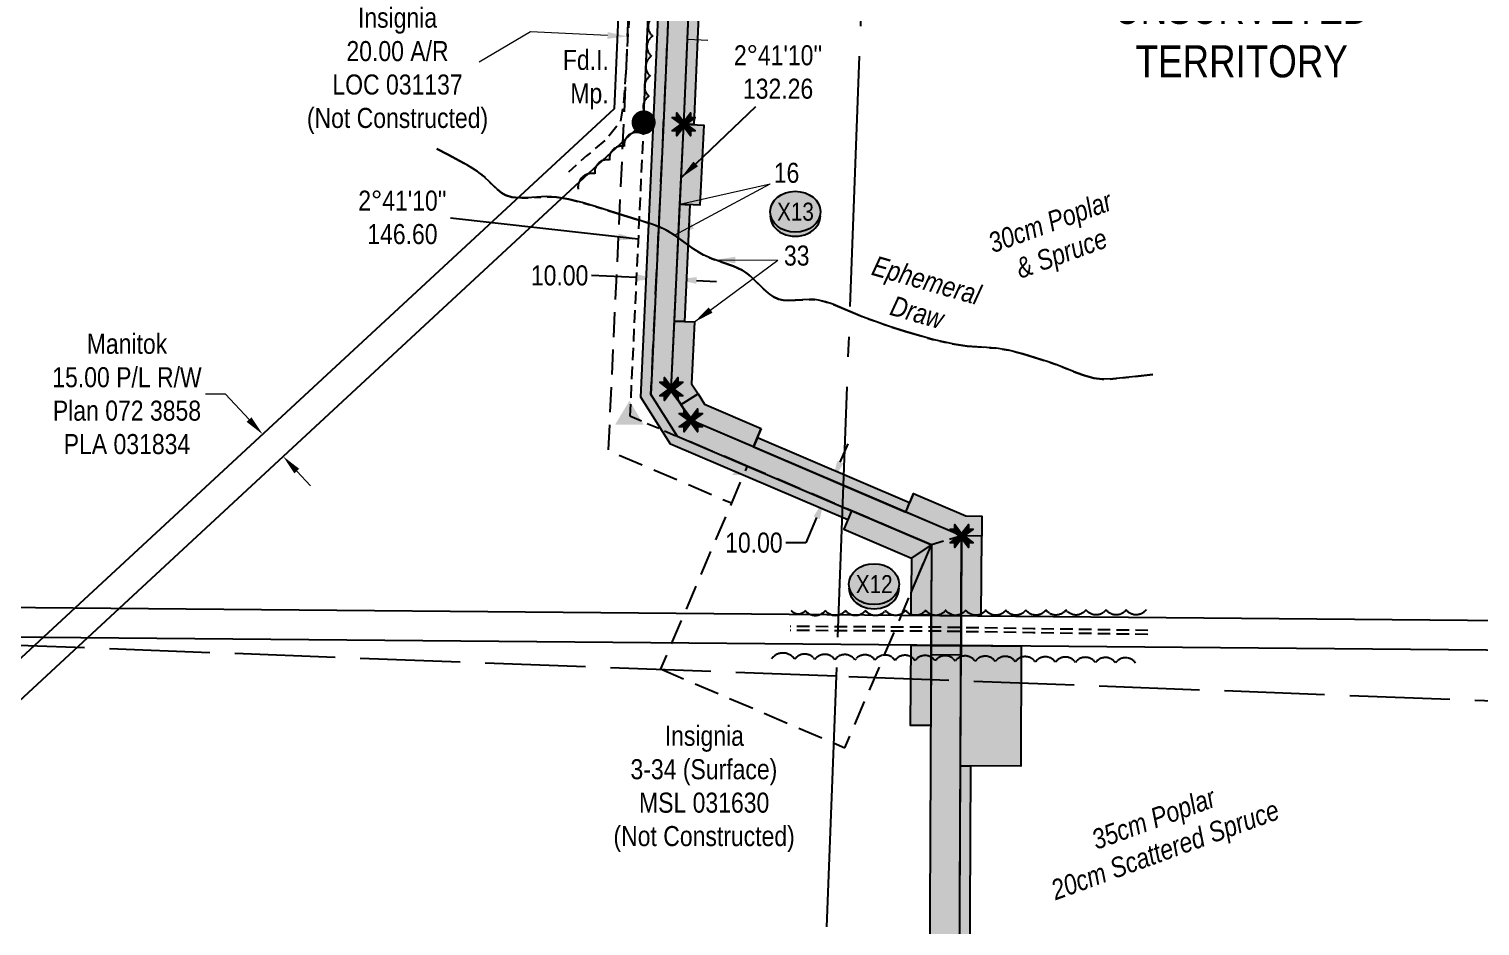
# Model space of a CAD drawing. Extents: x 333963 to 343562, y 6155611 to 6162191.
# Drawn here: x 334486 to 335210, y 6157217 to 6157664 of the extents above; entities that cross this region are included whole.
import ezdxf
from ezdxf.enums import TextEntityAlignment as Align

# ---------------------------------------------------------------- set-up
doc = ezdxf.new("R2010")
doc.units = 0
doc.header["$LTSCALE"] = 5
doc.header["$PDSIZE"] = 0.5
for name, pattern in [('0', [1, 1, 0]), ('foc-ACCESSROAD', [3.75, 2.5, -1.25]), ('foc-QUARTERLINE', [33, 25, -3, 2, -3]), ('foc-TIELINE', [1.875, 1.25, -0.625]), ('foc-TOPO-ephemeral', [6.25, 3.125, -0.625, 0.625, -0.625, 0.625, -0.625]), ('foc-TRAV', [1.875, 1.25, -0.625]), ('foc-UNSURVEYED', [12.5, 10, -2.5]), ('UG_PIPE', [1.875, 1.25, -0.625])]:
    doc.linetypes.add(name, pattern=pattern)
doc.layers.get('Defpoints').update_dxf_attribs({"color": 9})
for name, color, linetype in [('AS-PIPE-UG', 44, 'UG_PIPE'), ('F-AR', 190, 'foc-ACCESSROAD'), ('F-RW', 190, 'Continuous'), ('F-WS', 190, 'foc-ACCESSROAD'), ('L-BD', 7, 'Continuous'), ('L-BD1', 253, 'Continuous'), ('L-MON', 1, 'Continuous'), ('L-MON-T', 1, 'Continuous'), ('L-QSEC', 8, 'foc-QUARTERLINE'), ('L-TIE', 7, 'foc-TIELINE'), ('L-TRAV', 7, 'foc-TRAV'), ('L-UNS-T', 3, 'Continuous'), ('L-USEC', 7, 'foc-UNSURVEYED'), ('P-CROSSINGS', 250, 'Continuous'), ('P-PROPOSED', 10, 'Continuous'), ('P-PROPOSED-H', 21, 'Continuous'), ('P-TEMP-BLUE', 146, 'Continuous'), ('P-TXT', 4, 'Continuous'), ('P-WORKAREA', 113, 'Continuous'), ('P-WORKAREA-H', 111, 'Continuous'), ('T-BUSH', 110, '0'), ('T-BUSH-T', 110, 'Continuous'), ('T-DRAW', 143, 'foc-TOPO-ephemeral'), ('T-WATER-T', 170, 'Continuous')]:
    doc.layers.add(name, color=color, linetype=linetype)
for name, color, linetype, lineweight in [('F-AR-T', 190, 'Continuous', 9), ('F-RW-T', 190, 'Continuous', 9), ('T-TIE-T', 201, 'Continuous', 18)]:
    doc.layers.add(name, color=color, linetype=linetype, lineweight=lineweight)
doc.layers.add('P-EXISTINGCUT', color=125, linetype='Continuous', plot=False)
doc.layers.add('P-EXISTINGDISPO', color=175, linetype='Continuous', plot=False)
doc.layers.add('P-TEMP-BLUE-H', color=7, linetype='Continuous', true_color=0x99e6ff)
doc.styles.add('80CG', font='ARIALN.TTF', dxfattribs={"height": 10})
doc.styles.add('80L', font='ARIALN.TTF', dxfattribs={"height": 10})
doc.styles.add('80LS', font='ARIALNI.TTF', dxfattribs={"height": 10})
doc.styles.add('Crossing', font='ARIALN.TTF', dxfattribs={"height": 10})
doc.styles.add('foc-LtypeFont', font='ARIALN.TTF', dxfattribs={"height": 7.35})
doc.linetypes.add('foc-TOPO-flowdirection-NOLINE', pattern='A,0,[">",foc-LtypeFont,S=0.3,R=0,X=0,Y=-0.945],-20,[">",foc-LtypeFont,S=0.3,R=0,X=0,Y=-0.945],0', length=20)
doc.dimstyles.new('Compass 5 000', dxfattribs={"dimscale": 5, "dimtxt": 9, "dimasz": 2, "dimexe": 0.2, "dimexo": 0.0625, "dimgap": 0.5, "dimtad": 0, "dimtih": 1, "dimtoh": 1, "dimzin": 0, "dimdsep": 46, "dimtxsty": '80CG', "dimcen": 0.1, "dimse1": 1, "dimse2": 1, "dimclrd": 256, "dimclrt": 256, "dimaunit": 1, "dimadec": 4, "dimazin": 0, "dimtfac": 0.06, "dimtofl": 0, "dimtmove": 0, "dimatfit": 1, "dimfxl": 0.2, "dimtolj": 1, "dimtzin": 0, "dimlwd": -1, "dimarcsym": 0})

# ---------------------------------------------------------------- blocks, each defined once
blk = doc.blocks.new('STRIA')
blk.add_hatch(color=255).paths.add_polyline_path([(-0.04, 1.52), (-1.47, -0.87), (1.39, -0.87)])
blk = doc.blocks.new('STRIAA')
blk.add_blockref('STRIA', (0, 0))
blk = doc.blocks.new('STRIB')
at = {"color": 1}
blk.add_solid([(-1.12, -0.67), (-0.04, 1.13), (1.04, -0.67)], dxfattribs=at)
blk = doc.blocks.new('STRIBB')
blk.add_blockref('STRIB', (0, 0))
blk = doc.blocks.new('STRICC')
for name in ['STRIAA', 'STRIBB']:
    blk.add_blockref(name, (0, 0))
blk = doc.blocks.new('fdspike')
blk.add_blockref('STRICC', (0, 0))
blk = doc.blocks.new('fdia')
at = {"color": 255, "const_width": 1}
blk.add_lwpolyline([(-0.5, 0, 1), (0.5, 0, 1)], format="xyb", close=True, dxfattribs=at)
blk = doc.blocks.new('Fdiaa')
blk.add_blockref('fdia', (0, 0))
blk = doc.blocks.new('fdib')
at = {"color": 1, "const_width": 1.6}
blk.add_lwpolyline([(-0.4, 0, 1), (0.4, 0, 1)], format="xyb", close=True, dxfattribs=at)
at = {"color": 1}
blk.add_circle((0, 0), 0.8, dxfattribs=at)
blk = doc.blocks.new('Fdibb')
blk.add_blockref('fdib', (0, 0))
blk = doc.blocks.new('fdicc')
for name in ['Fdibb', 'Fdiaa']:
    blk.add_blockref(name, (0, 0))
blk = doc.blocks.new('FDI')
blk.add_blockref('fdicc', (0, 0))
blk = doc.blocks.new('*D69')
at = {"layer": 'Defpoints', "color": 0, "transparency": 16777216}
for p in [(334637.36, 6157493.86), (334647.56, 6157482.86), (334613.06, 6157450.89)]:
    blk.add_point(p, dxfattribs=at)
at = {"layer": 'F-RW-T', "transparency": 16777216}
for p, q in [((334584.27, 6157481.97), (334574.27, 6157481.97)), ((334596.07, 6157469.23), (334584.27, 6157481.97)), ((334619.85, 6157443.56), (334626.65, 6157436.22))]:
    blk.add_line(p, q, dxfattribs=at)
for points in [[(334597.29, 6157470.36), (334594.85, 6157468.1), (334602.87, 6157461.89)], [(334621.08, 6157444.69), (334618.63, 6157442.42), (334613.06, 6157450.89)]]:
    blk.add_solid(points, dxfattribs=at)
at = {"layer": 'F-RW-T', "transparency": 16777216, "insert": (334535.18, 6157481.97), "char_height": 10, "attachment_point": 5, "style": '80CG'}
blk.add_mtext('\\A1;Manitok\\P15.00 P/L R/W\\PPlan 072 3858\\PPLA 031834', dxfattribs=at)
blk = doc.blocks.new('TEMP')
h = blk.add_hatch(color=255)
h.dxf.hatch_style = 1
h.paths.add_polyline_path([(0, 0.25), (-0.67, 1.15), (-0.67, 0.67), (-1.15, 0.67), (-0.25, 0), (-1.15, -0.67), (-0.67, -0.67), (-0.67, -1.15), (0, -0.25), (0.67, -1.15), (0.67, -0.67), (1.15, -0.67), (0.25, 0), (1.15, 0.67), (0.67, 0.67), (0.67, 1.15)])
h.paths.add_polyline_path([(0.57, 0.85), (0.57, 0.57), (0.85, 0.57), (0.08, 0), (0.85, -0.57), (0.57, -0.57), (0.57, -0.85), (0, -0.08), (-0.57, -0.85), (-0.57, -0.57), (-0.85, -0.57), (-0.08, 0), (-0.85, 0.57), (-0.57, 0.57), (-0.57, 0.85), (0, 0.08)], flags=16)
h = blk.add_hatch(color=1)
h.dxf.hatch_style = 1
h.paths.add_polyline_path([(0, 0.08), (-0.57, 0.85), (-0.57, 0.57), (-0.85, 0.57), (-0.08, 0), (-0.85, -0.57), (-0.57, -0.57), (-0.57, -0.85), (0, -0.08), (0.57, -0.85), (0.57, -0.57), (0.85, -0.57), (0.08, 0), (0.85, 0.57), (0.57, 0.57), (0.57, 0.85)])
at = {"color": 1}
for p, q in [((-0.08, 0), (0.08, 0)), ((0, 0.08), (0, -0.08))]:
    blk.add_line(p, q, dxfattribs=at)
at = {"color": 255, "flags": 128}
blk.add_lwpolyline([(-0.25, 0), (-1.15, 0.67), (-0.67, 0.67), (-0.67, 1.15), (0, 0.25), (0.67, 1.15), (0.67, 0.67), (1.15, 0.67), (0.25, 0), (1.15, -0.67), (0.67, -0.67), (0.67, -1.15), (0, -0.25), (-0.67, -1.15), (-0.67, -0.67), (-1.15, -0.67)], close=True, dxfattribs=at)
at = {"color": 1, "flags": 128}
blk.add_lwpolyline([(-0.08, 0), (-0.85, 0.57), (-0.57, 0.57), (-0.57, 0.85), (0, 0.08), (0.57, 0.85), (0.57, 0.57), (0.85, 0.57), (0.08, 0), (0.85, -0.57), (0.57, -0.57), (0.57, -0.85), (0, -0.08), (-0.57, -0.85), (-0.57, -0.57), (-0.85, -0.57)], close=True, dxfattribs=at)
blk = doc.blocks.new('xing2')
h = blk.add_hatch(color=50)
h.dxf.hatch_style = 1
edge = h.paths.add_edge_path()
edge.add_ellipse((0, 0), major_axis=(-12.5, 0), ratio=0.816297, start_angle=0, end_angle=360)
h = blk.add_hatch(color=250)
h.dxf.hatch_style = 1
edge = h.paths.add_edge_path()
edge.add_ellipse((0, -2.05), major_axis=(-12.5, 0), ratio=0.816297, start_angle=0, end_angle=180)
edge.add_line((12.5, -2.05), (12.5, 0))
edge.add_ellipse((0, 0), major_axis=(-12.5, 0), ratio=0.816297, start_angle=0, end_angle=180, ccw=False)
edge.add_line((-12.5, 0), (-12.5, -2.05))
at = {"color": 250}
blk.add_ellipse((0, 0), major_axis=(-12.5, 0), ratio=0.816297, dxfattribs=at)
blk.add_ellipse((0, -2.05), major_axis=(-12.5, 0), ratio=0.816297, start_param=0, end_param=3.141593, dxfattribs=at)
at = {"color": 250, "style": 'Crossing'}
blk.add_attdef('CROSSING', text='', height=9, dxfattribs=at).set_placement((0.09, 0.02), align=Align.MIDDLE_CENTER)
at = {"color": 250, "style": 'Crossing', "flags": 1}
for tag, p in [('OWNER', (0.09, -12.49)), ('DESCRIPTION', (0.09, -25.77)), ('LOCATION', (0.09, -39.3)), ('DWG_REF', (0.09, -52.84))]:
    blk.add_attdef(tag, text='', height=9, dxfattribs=at).set_placement(p, align=Align.MIDDLE_CENTER)
blk = doc.blocks.new('*D104')
at = {"layer": 'Defpoints', "color": 0, "transparency": 16777216}
for p in [(334799.06, 6157536.94), (334809.05, 6157536.47), (334809.17, 6157539.11)]:
    blk.add_point(p, dxfattribs=at)
at = {"layer": 'P-TXT', "transparency": 16777216}
for p, q in [((334789.2, 6157540.04), (334766.87, 6157541.09)), ((334819.16, 6157538.64), (334829.15, 6157538.17))]:
    blk.add_line(p, q, dxfattribs=at)
for points in [[(334789.28, 6157541.71), (334789.12, 6157538.38), (334799.19, 6157539.58)], [(334819.24, 6157540.3), (334819.08, 6157536.97), (334809.17, 6157539.11)]]:
    blk.add_solid(points, dxfattribs=at)
at = {"layer": 'P-TXT', "transparency": 16777216, "insert": (334750.93, 6157541.09), "char_height": 10, "attachment_point": 5, "style": '80CG'}
blk.add_mtext('\\A1;10.00', dxfattribs=at)
blk = doc.blocks.new('*D105')
at = {"layer": 'Defpoints', "color": 0, "transparency": 16777216}
for p in [(334883.04, 6157429.54), (334926.68, 6157421.78), (334922.75, 6157412.58)]:
    blk.add_point(p, dxfattribs=at)
at = {"layer": 'P-TXT', "transparency": 16777216}
for p, q in [((334890.9, 6157447.94), (334894.83, 6157457.13)), ((334879.11, 6157420.35), (334873.76, 6157407.81)), ((334873.76, 6157407.81), (334863.76, 6157407.81))]:
    blk.add_line(p, q, dxfattribs=at)
for points in [[(334889.37, 6157448.59), (334892.43, 6157447.28), (334886.97, 6157438.74)], [(334877.58, 6157421), (334880.65, 6157419.69), (334883.04, 6157429.54)]]:
    blk.add_solid(points, dxfattribs=at)
at = {"layer": 'P-TXT', "transparency": 16777216, "insert": (334847.82, 6157407.81), "char_height": 10, "attachment_point": 5, "style": '80CG'}
blk.add_mtext('\\A1;10.00', dxfattribs=at)

msp = doc.modelspace()

# ---------------------------------------------------------------- hatches: boundary and pattern name
at = {"layer": 'P-PROPOSED-H'}
h = msp.add_hatch(color=256, dxfattribs=at)
h.dxf.hatch_style = 1
h.paths.add_polyline_path([(334325.624, 6159871.633), (334306.486, 6159871.633), (334349.528, 6159817.342), (334343.035, 6159761.142), (334445.586, 6159631.779), (334464.13, 6159560.192), (334477.582, 6159144.91), (334543.287, 6159056.484), (334602.612, 6158980.513), (334879.63, 6158661.471), (334916.069, 6158590.589), (334924.31, 6158500.382), (334931.7, 6158489.399), (335023.763, 6158442.224), (335002.334, 6158400.404), (334979.105, 6158412.307), (334849.518, 6158422.713), (334825.962, 6157865.02), (334827.45, 6157836.905), (334826.222, 6157808.707), (334810.568, 6157794.359), (334802.819, 6157617.006), (334796.478, 6157481.833), (334809.564, 6157460.954), (334844.443, 6157446.035), (334936.395, 6157406.75), (334933.024, 6156678.912), (335227.411, 6156588.482), (335734.475, 6156568.783), (335731.002, 6156479.281), (335850.391, 6156405.013), (336194.383, 6156220.051), (336263.176, 6156188.614), (336281.397, 6156180.287), (336307.845, 6156190.145), (336326.46, 6156181.639), (336352.622, 6156169.821), (336273.369, 6155994.416), (336300.702, 6155982.066), (336386.132, 6156171.14), (336332.664, 6156195.293), (336308.428, 6156206.367), (336281.981, 6156196.509), (336201.056, 6156233.49), (335857.948, 6156417.978), (335746.326, 6156487.411), (335750.042, 6156583.187), (335229.946, 6156603.392), (334948.073, 6156689.978), (334951.413, 6157411.206), (334816.374, 6157468.914), (334806.612, 6157484.49), (334812.807, 6157616.553), (334820.363, 6157789.774), (334841.243, 6157808.912), (334842.465, 6157836.975), (334840.976, 6157865.1), (334863.844, 6158406.517), (334974.925, 6158397.597), (335008.841, 6158380.218), (335043.949, 6158448.732), (334941.983, 6158500.982), (334938.896, 6158505.569), (334930.738, 6158594.854), (334892.107, 6158670.001), (334614.192, 6158990.051), (334555.218, 6159065.573), (334492.419, 6159150.085), (334479.065, 6159562.341), (334459.308, 6159638.61), (334358.646, 6159765.591), (334365.139, 6159821.791)])
at = {"layer": 'P-TEMP-BLUE-H'}
h = msp.add_hatch(color=256, dxfattribs=at)
h.dxf.hatch_style = 1
h.paths.add_polyline_path([(334817.8, 6157616.327), (334824.051, 6157759.61), (334819.056, 6157759.828), (334812.807, 6157616.553)])
h.paths.add_polyline_path([(334815.926, 6157576.37), (334810.933, 6157576.605), (334808.202, 6157518.384), (334813.195, 6157518.149)])
h = msp.add_hatch(color=256, dxfattribs=at)
h.dxf.hatch_style = 1
h.paths.add_polyline_path([(334812.807, 6157616.553), (334822.794, 6157616.084), (334820.92, 6157576.136), (334810.933, 6157576.605)])
h = msp.add_hatch(color=256, dxfattribs=at)
h.dxf.hatch_style = 1
h.paths.add_polyline_path([(334818.189, 6157517.915), (334816.745, 6157487.148), (334819.964, 6157482.013), (334811.493, 6157476.702), (334806.612, 6157484.49), (334808.202, 6157518.384)])
h = msp.add_hatch(color=256, dxfattribs=at)
h.dxf.hatch_style = 1
h.paths.add_polyline_path([(334851.502, 6157464.765), (334847.575, 6157455.581), (334816.374, 6157468.914), (334811.493, 6157476.702), (334819.964, 6157482.013), (334823.184, 6157476.876)])
h = msp.add_hatch(color=256, dxfattribs=at)
h.dxf.hatch_style = 1
h.paths.add_polyline_path([(334849.534, 6157460.161), (334847.575, 6157455.581), (334923.526, 6157423.123), (334925.491, 6157427.72)])
h = msp.add_hatch(color=256, dxfattribs=at)
h.dxf.hatch_style = 1
h.paths.add_polyline_path([(334927.455, 6157432.317), (334923.526, 6157423.123), (334951.413, 6157411.206), (334961.411, 6157411.16), (334961.457, 6157421.158), (334953.482, 6157421.195)])
h = msp.add_hatch(color=256, dxfattribs=at)
h.dxf.hatch_style = 1
h.paths.add_polyline_path([(334936.395, 6157406.75), (334936.232, 6157371.631), (334926.235, 6157371.719), (334926.287, 6157383.091)])
h = msp.add_hatch(color=256, dxfattribs=at)
h.dxf.hatch_style = 1
h.paths.add_polyline_path([(334951.413, 6157411.206), (334951.229, 6157371.499), (334961.227, 6157371.411), (334961.411, 6157411.16)])
h = msp.add_hatch(color=256, dxfattribs=at)
h.dxf.hatch_style = 1
h.paths.add_polyline_path([(334936.163, 6157356.634), (334935.978, 6157316.643), (334925.98, 6157316.689), (334926.165, 6157356.681)])
h = msp.add_hatch(color=256, dxfattribs=at)
h.dxf.hatch_style = 1
h.paths.add_polyline_path([(334950.882, 6157296.515), (334951.159, 6157356.502), (334981.153, 6157356.238), (334980.875, 6157296.376)])
h = msp.add_hatch(color=256, dxfattribs=at)
h.dxf.hatch_style = 1
h.paths.add_polyline_path([(334953.349, 6156749.942), (334948.35, 6156749.966), (334950.882, 6157296.515), (334955.881, 6157296.491)])
at = {"layer": 'P-WORKAREA-H'}
h = msp.add_hatch(color=256, dxfattribs=at)
h.dxf.hatch_style = 1
h.paths.add_polyline_path([(334810.568, 6157794.359), (334802.819, 6157617.006), (334796.478, 6157481.833), (334809.564, 6157460.954), (334896.568, 6157423.765), (334894.604, 6157419.168), (334806.159, 6157456.973), (334791.411, 6157480.504), (334797.825, 6157617.232), (334805.574, 6157794.578)])
h = msp.add_hatch(color=256, dxfattribs=at)
h.dxf.hatch_style = 1
h.paths.add_polyline_path([(334896.568, 6157423.765), (334892.64, 6157414.571), (334926.366, 6157400.162), (334936.395, 6157406.75)])
h = msp.add_hatch(color=256, dxfattribs=at)
h.dxf.hatch_style = 1
h.paths.add_polyline_path([(334936.395, 6157406.75), (334926.366, 6157400.162), (334926.287, 6157383.091)])

# ---------------------------------------------------------------- linework, layer by layer
at = {"layer": 'AS-PIPE-UG', "flags": 128}
for points in [[(334787.671, 6157839.032), (334790.639, 6157828.045), (334792.077, 6157810.126), (334792.059, 6157805.933), (334789.671, 6157737.723), (334783.017, 6157628.693), (334781.319, 6157617.792), (334774.318, 6157609.163), (334764.41, 6157600.77), (334755.326, 6157592.623)], [(335044.268, 6157362.057), (334986.999, 6157362.949), (334939.315, 6157363.671), (334865.952, 6157364.059)]]:
    msp.add_lwpolyline(points, dxfattribs=at)
msp.add_lwpolyline([(335044.299, 6157364.056), (334987.03, 6157364.948), (334939.345, 6157365.67, 0.0024629), (334939.326, 6157365.671), (334865.963, 6157366.059)], format="xyb", dxfattribs=at)
at = {"layer": 'F-AR', "flags": 128}
msp.add_lwpolyline([(334844.443, 6157446.035), (334809.564, 6157460.954), (334796.478, 6157481.833), (334802.819, 6157617.006), (334812.436, 6157836.835), (334812.298, 6157839.446), (334810.948, 6157864.94), (334809.874, 6157839.505), (334792.544, 6157839.931), (334782.843, 6157617.91), (334775.151, 6157453.925), (334836.579, 6157427.65)], dxfattribs=at)
at = {"layer": 'F-AR-T'}
for p, q in [((334774.847, 6157660.811), (334736.467, 6157662.611)), ((334814.795, 6157658.937), (334824.782, 6157658.469))]:
    msp.add_line(p, q, dxfattribs=at)
at = {"layer": 'F-AR-T', "flags": 128}
msp.add_lwpolyline([(334736.467, 6157662.611), (334710.775, 6157647.426)], dxfattribs=at)
at = {"layer": 'F-AR-T'}
for points in [[(334774.925, 6157662.475), (334774.769, 6157659.146), (334784.834, 6157660.342)], [(334814.873, 6157660.602), (334814.717, 6157657.273), (334804.808, 6157659.406)]]:
    msp.add_solid(points, dxfattribs=at)
at = {"layer": 'F-RW', "flags": 128}
msp.add_lwpolyline([(334406.196, 6157259.363), (334483.691, 6157331.029), (334792.831, 6157617.458), (334802.414, 6157836.784), (334751.634, 6157891.673), (334741.382, 6157902.755), (334703.774, 6157905.819), (334702.556, 6157890.872), (334734.341, 6157888.282), (334740.626, 6157881.488), (334787.158, 6157831.19), (334778.117, 6157624.27), (334473.509, 6157342.04), (334384.973, 6157260.164)], dxfattribs=at)
at = {"layer": 'F-RW'}
msp.add_lwpolyline([(333963.123, 6157380.202), (335391.611, 6157367.62), (335406.654, 6157382.533), (335406.66, 6157558.547), (335406.725, 6157609.587), (335406.744, 6157624.104), (335421.743, 6157625.532), (335421.737, 6157610.733), (335421.72, 6157567.255), (335421.64, 6157352.358), (333962.558, 6157365.209)], dxfattribs=at)
at = {"layer": 'F-WS', "flags": 128}
msp.add_lwpolyline([(334801.235, 6157344.9), (334893.187, 6157305.615), (334936.395, 6157406.75), (334844.443, 6157446.035)], close=True, dxfattribs=at)
at = {"layer": 'L-QSEC'}
msp.add_line((334918.888, 6158145.123), (334888.763, 6157341.201), dxfattribs=at)
at = {"layer": 'L-QSEC', "flags": 128}
msp.add_lwpolyline([(334888.763, 6157341.201), (334859.769, 6156567.255)], dxfattribs=at)
at = {"layer": 'L-TIE'}
msp.add_line((334951.413, 6157411.206), (334936.395, 6157406.75), dxfattribs=at)
at = {"layer": 'L-TRAV', "flags": 128}
for points in [[(334792.831, 6157617.458), (334785.963, 6157471.049)], [(334785.963, 6157471.049), (334809.564, 6157460.954)]]:
    msp.add_lwpolyline(points, dxfattribs=at)
at = {"layer": 'L-USEC', "flags": 128}
for points in [[(334888.763, 6157341.201), (334485.87, 6157356.407), (334082.978, 6157371.614)], [(335694.543, 6157310.788), (335291.654, 6157325.994), (334888.763, 6157341.201)]]:
    msp.add_lwpolyline(points, dxfattribs=at)
at = {"layer": 'P-EXISTINGCUT', "flags": 128}
msp.add_lwpolyline([(334936.163, 6157356.634), (334951.159, 6157356.502), (334951.138, 6157351.781), (334936.141, 6157351.95)], close=True, dxfattribs=at)
at = {"layer": 'P-EXISTINGDISPO', "flags": 128}
msp.add_lwpolyline([(334936.232, 6157371.631), (334951.229, 6157371.499), (334951.159, 6157356.502), (334936.163, 6157356.634)], close=True, dxfattribs=at)
at = {"layer": 'P-PROPOSED', "flags": 128}
for points in [[(334849.518, 6158422.713), (334825.962, 6157865.02), (334827.45, 6157836.905), (334826.222, 6157808.707), (334810.568, 6157794.359), (334802.819, 6157617.006), (334796.478, 6157481.833), (334809.564, 6157460.954), (334844.443, 6157446.035), (334936.395, 6157406.75), (334933.024, 6156678.912)], [(334948.073, 6156689.978), (334951.413, 6157411.206), (334816.374, 6157468.914), (334806.612, 6157484.49), (334812.807, 6157616.553), (334820.363, 6157789.774), (334841.243, 6157808.912), (334842.465, 6157836.975), (334840.976, 6157865.1), (334863.844, 6158406.517)]]:
    msp.add_lwpolyline(points, dxfattribs=at)
at = {"layer": 'P-TEMP-BLUE', "flags": 128}
for points in [[(334812.807, 6157616.553), (334819.056, 6157759.828), (334824.051, 6157759.61), (334817.8, 6157616.327)], [(334812.807, 6157616.553), (334822.794, 6157616.084), (334820.92, 6157576.136), (334810.933, 6157576.605)], [(334815.926, 6157576.37), (334813.195, 6157518.149), (334808.202, 6157518.384), (334810.933, 6157576.605)], [(334818.189, 6157517.915), (334816.745, 6157487.148), (334819.964, 6157482.013), (334811.493, 6157476.702), (334806.612, 6157484.49), (334808.202, 6157518.384)], [(334851.502, 6157464.765), (334847.575, 6157455.581), (334816.374, 6157468.914), (334811.493, 6157476.702), (334819.964, 6157482.013), (334823.184, 6157476.876)], [(334849.534, 6157460.161), (334847.575, 6157455.581), (334923.526, 6157423.123), (334925.491, 6157427.72)], [(334961.411, 6157411.16), (334951.413, 6157411.206), (334923.526, 6157423.123), (334927.455, 6157432.317), (334953.482, 6157421.195), (334961.457, 6157421.158)], [(334936.395, 6157406.75), (334936.232, 6157371.631), (334926.235, 6157371.719), (334926.287, 6157383.091)], [(334936.163, 6157356.634), (334935.978, 6157316.643), (334925.98, 6157316.689), (334926.165, 6157356.681)], [(334950.882, 6157296.515), (334951.159, 6157356.502), (334981.153, 6157356.238), (334980.875, 6157296.376)], [(334953.349, 6156749.942), (334948.35, 6156749.966), (334950.882, 6157296.515), (334955.881, 6157296.491)]]:
    msp.add_lwpolyline(points, close=True, dxfattribs=at)
for points in [[(334811.493, 6157476.702), (334815.728, 6157479.357)], [(334847.575, 6157455.581), (334851.502, 6157464.765)], [(334927.455, 6157432.317), (334925.491, 6157427.72)], [(334951.413, 6157411.206), (334951.229, 6157371.499), (334961.227, 6157371.411), (334961.411, 6157411.16), (334951.413, 6157411.206)]]:
    msp.add_lwpolyline(points, dxfattribs=at)
at = {"layer": 'P-WORKAREA', "flags": 128}
for points in [[(334810.568, 6157794.359), (334802.819, 6157617.006), (334796.478, 6157481.833), (334809.564, 6157460.954), (334896.568, 6157423.765), (334894.604, 6157419.168), (334806.159, 6157456.973), (334791.411, 6157480.504), (334797.825, 6157617.232), (334805.574, 6157794.578)], [(334896.568, 6157423.765), (334892.64, 6157414.571), (334926.366, 6157400.162), (334936.395, 6157406.75)], [(334936.395, 6157406.75), (334926.366, 6157400.162), (334926.287, 6157383.091), (334936.395, 6157406.75)]]:
    msp.add_lwpolyline(points, close=True, dxfattribs=at)
at = {"layer": 'T-BUSH', "flags": 128}
for points in [[(335093.852, 6158355.341, 0.5205671), (335084.875, 6158359.742, 0.5205671), (335075.898, 6158364.144, 0.5205671), (335066.921, 6158368.546, 0.5205671), (335057.944, 6158372.947, 0.5205671), (335048.967, 6158377.349, 0.5205671), (335039.99, 6158381.75, 0.5205671), (335031.013, 6158386.152, 0.5205671), (335022.036, 6158390.553, 0.5205671), (335016.602, 6158383.714, 0.5205671), (335011.772, 6158374.96, 0.5205671), (335006.942, 6158366.206, 0.5205671), (334999.943, 6158361.691, 0.5205671), (334991.205, 6158366.55, 0.5205671), (334982.467, 6158371.409, 0.5205671), (334973.73, 6158376.268, 0.5205671), (334964.992, 6158381.128, 0.5205671), (334956.254, 6158385.987, 0.5205671), (334947.516, 6158390.846, 0.5205671), (334942.258, 6158384.162, 0.5205671), (334937.662, 6158375.283, 0.5205671), (334933.065, 6158366.404, 0.5205671), (334928.469, 6158357.525, 0.5205671), (334923.872, 6158348.647, 0.5205671), (334916.636, 6158346.799, 0.5205671), (334909.486, 6158353.787, 0.5205671), (334910.758, 6158362.665, 0.5205671), (334915.269, 6158371.588, 0.5205671), (334919.779, 6158380.511, 0.5205671), (334924.29, 6158389.433, 0.5205671), (334928.8, 6158398.356, 0.5205671), (334929.85, 6158405.572, 0.5205671), (334920.025, 6158407.422, 0.5205671), (334910.199, 6158409.273, 0.5205671), (334900.374, 6158411.124, 0.5205671), (334890.549, 6158412.974, 0.5205671), (334880.724, 6158414.825, 0.5205671), (334870.898, 6158416.676, 0.5205671), (334861.705, 6158414.329, 0.5205671), (334854.558, 6158408.122, 0.5205671), (334852.402, 6158398.522, 0.5205671), (334852.056, 6158388.53, 0.5205671), (334851.711, 6158378.538, 0.5205671), (334851.365, 6158368.545, 0.5205671), (334850.879, 6158358.559, 0.5205671), (334850.377, 6158348.574, 0.5205671), (334849.875, 6158338.589, 0.5205671), (334849.373, 6158328.603, 0.5205671), (334848.871, 6158318.618, 0.5205671), (334848.369, 6158308.632, 0.5205671), (334847.867, 6158298.647, 0.5205671), (334847.365, 6158288.661, 0.5205671), (334846.863, 6158278.676, 0.5205671), (334846.361, 6158268.691, 0.5205671), (334845.859, 6158258.705, 0.5205671), (334845.357, 6158248.72, 0.5205671), (334844.855, 6158238.734, 0.5205671), (334844.367, 6158228.748, 0.5205671), (334843.982, 6158218.758, 0.5205671), (334843.596, 6158208.767, 0.5205671), (334843.21, 6158198.777, 0.5205671), (334842.824, 6158188.786, 0.5205671), (334842.439, 6158178.795, 0.5205671), (334842.053, 6158168.805, 0.5205671), (334841.667, 6158158.814, 0.5205671), (334841.281, 6158148.824, 0.5205671), (334840.896, 6158138.833, 0.5205671), (334840.51, 6158128.842, 0.5205671), (334840.124, 6158118.852, 0.5205671), (334839.738, 6158108.861, 0.5205671), (334839.352, 6158098.871, 0.5205671), (334838.967, 6158088.88, 0.5205671), (334838.581, 6158078.89, 0.5205671), (334838.195, 6158068.899, 0.5205671), (334837.809, 6158058.908, 0.5205671), (334837.417, 6158048.918, 0.5205671), (334837.026, 6158038.928, 0.5205671), (334836.635, 6158028.937, 0.5205671), (334836.243, 6158018.947, 0.5205671), (334835.852, 6158008.957, 0.5205671), (334835.461, 6157998.966, 0.5205671), (334835.069, 6157988.976, 0.5205671), (334834.678, 6157978.985, 0.5205671), (334834.287, 6157968.995, 0.5205671), (334833.895, 6157959.005, 0.5205671), (334833.504, 6157949.014, 0.5205671), (334833.113, 6157939.024, 0.5205671), (334832.635, 6157929.038, 0.5205671), (334832.11, 6157919.053, 0.5205671), (334831.585, 6157909.069, 0.5205671), (334831.059, 6157899.085, 0.5205671), (334830.534, 6157889.101, 0.5205671), (334834.02, 6157882.703, 0.5205671), (334844.001, 6157882.11, 0.5205671), (334853.981, 6157881.518, 0.5205671), (334863.23, 6157879.314, 0.5205671), (334862.747, 6157869.38, 0.5205671), (334861.906, 6157859.418, 0.5205671), (334861.065, 6157849.455, 0.5205671), (334860.224, 6157839.492, 0.5205671), (334859.383, 6157829.53, 0.5205671), (334858.126, 6157819.679, 0.5205671), (334848.542, 6157818.725, 0.5205671), (334842.614, 6157812.572, 0.5205671), (334838.523, 6157803.449, 0.5205671), (334834.153, 6157794.509, 0.5205671), (334824.727, 6157796.345, 0.5205671), (334815.305, 6157799.689, 0.5205671), (334807.763, 6157799.994, 0.5205671), (334806.55, 6157790.07, 0.5205671), (334805.336, 6157780.146, 0.5205671), (334804.122, 6157770.222, 0.5205671), (334802.909, 6157760.298, 0.5205671), (334802.146, 6157750.334, 0.5205671), (334801.619, 6157740.35, 0.5205671), (334801.093, 6157730.366, 0.5205671), (334800.566, 6157720.382, 0.5205671), (334800.04, 6157710.398, 0.5205671), (334799.513, 6157700.414, 0.5205671), (334798.987, 6157690.43, 0.5205671), (334798.46, 6157680.445, 0.5205671), (334797.934, 6157670.461, 0.5205671), (334797.371, 6157660.479, 0.5205671), (334796.76, 6157650.5, 0.5205671), (334796.15, 6157640.52, 0.5205671), (334795.539, 6157630.541, 0.5205671), (334794.928, 6157620.562, 0.5205671), (334790.454, 6157612.288, 0.5205671), (334783.131, 6157605.482, 0.5205671), (334775.808, 6157598.675, 0.5205671), (334768.485, 6157591.868, 0.5205671), (334760.16, 6157584.13, 0.5205671)], [(335043.436, 6157374.467, -0.5205671), (335033.438, 6157374.44, -0.5205671), (335023.44, 6157374.413, -0.5205671), (335013.442, 6157374.386, -0.5205671), (335003.444, 6157374.359, -0.5205671), (334993.446, 6157374.332, -0.5205671), (334983.448, 6157374.305, -0.5205671), (334973.45, 6157374.278, -0.5205671), (334963.452, 6157374.251, -0.5205671), (334953.454, 6157374.224, -0.5205671), (334943.456, 6157374.197, -0.5205671), (334933.458, 6157374.17, -0.5205671), (334923.46, 6157374.143, -0.5205671), (334913.462, 6157374.116, -0.5205671), (334903.464, 6157374.089, -0.5205671), (334893.466, 6157374.062, -0.5205671), (334883.468, 6157374.035, -0.5205671), (334873.47, 6157374.008, -0.5205671), (334866.573, 6157373.989, -0.5205671)], [(335038.174, 6157347.798, 0.5205671), (335028.177, 6157347.911, 0.5205671), (335018.18, 6157348.024, 0.5205671), (335008.182, 6157348.137, 0.5205671), (334998.185, 6157348.25, 0.5205671), (334988.187, 6157348.363, 0.5205671), (334978.19, 6157348.476, 0.5205671), (334968.193, 6157348.589, 0.5205671), (334958.195, 6157348.701, 0.5205671), (334948.198, 6157348.814, 0.5205671), (334938.2, 6157348.927, 0.5205671), (334928.203, 6157349.04, 0.5205671), (334918.206, 6157349.153, 0.5205671), (334908.208, 6157349.266, 0.5205671), (334898.211, 6157349.379, 0.5205671), (334888.213, 6157349.491, 0.5205671), (334878.216, 6157349.604, 0.5205671), (334868.219, 6157349.717, 0.5205671), (334856.556, 6157349.849, 0.5205671)]]:
    msp.add_lwpolyline(points, format="xyb", dxfattribs=at)
at = {"layer": 'T-DRAW', "flags": 128}
msp.add_lwpolyline([(334689.687, 6157604.314), (334695.203, 6157601.393), (334704.717, 6157596.333), (334710.049, 6157593.036), (334713.006, 6157590.619), (334719.896, 6157583.906), (334721.956, 6157582.342), (334723.938, 6157581.231), (334727.095, 6157580.205), (334730.865, 6157579.759), (334734.664, 6157579.796), (334744.334, 6157580.423), (334749.303, 6157580.191), (334755.471, 6157579.107), (334762.253, 6157577.454), (334769.259, 6157575.393), (334782.509, 6157571.142), (334796.393, 6157566.911), (334800.513, 6157565.373), (334804.09, 6157563.754), (334808.277, 6157561.271), (334817.887, 6157554.156), (334822.481, 6157551.325), (334827.026, 6157549.368), (334837.621, 6157545.806), (334842.011, 6157543.771), (334843.999, 6157542.479), (334846.091, 6157540.78), (334852.6, 6157534.393), (334855.042, 6157532.237), (334857.603, 6157530.471), (334860.097, 6157529.335), (334862.349, 6157528.79), (334864.964, 6157528.563), (334875.615, 6157529.114), (334877.977, 6157529.059), (334880.042, 6157528.807), (334883.458, 6157527.998), (334887.202, 6157526.743), (334902.034, 6157520.518), (334914.925, 6157515.899), (334923.502, 6157513.094), (334937.024, 6157509.218), (334947.754, 6157506.795), (334954.137, 6157505.931), (334968.568, 6157504.812), (334974.82, 6157503.844), (334982.008, 6157502.007), (334994.567, 6157498.086), (334998.823, 6157496.61), (335008.395, 6157492.718), (335012.685, 6157491.166), (335017.284, 6157489.94), (335021.47, 6157489.388), (335026.816, 6157489.497), (335036.55, 6157490.604), (335046.708, 6157491.735)], dxfattribs=at)
at = {"layer": 'T-DRAW', "linetype": 'foc-TOPO-flowdirection-NOLINE', "flags": 128}
msp.add_lwpolyline([(335046.708, 6157491.735), (335036.55, 6157490.604), (335026.816, 6157489.497), (335021.47, 6157489.388), (335017.284, 6157489.94), (335012.685, 6157491.166), (335008.395, 6157492.718), (334998.823, 6157496.61), (334994.567, 6157498.086), (334982.008, 6157502.007), (334974.82, 6157503.844), (334968.568, 6157504.812), (334954.137, 6157505.931), (334947.754, 6157506.795), (334937.024, 6157509.218), (334923.502, 6157513.094), (334914.925, 6157515.899), (334902.034, 6157520.518), (334887.202, 6157526.743), (334883.458, 6157527.998), (334880.042, 6157528.807), (334877.977, 6157529.059), (334875.615, 6157529.114), (334864.964, 6157528.563), (334862.349, 6157528.79), (334860.097, 6157529.335), (334857.603, 6157530.471), (334855.042, 6157532.237), (334852.6, 6157534.393), (334846.091, 6157540.78), (334843.999, 6157542.479), (334842.011, 6157543.771), (334837.621, 6157545.806), (334827.026, 6157549.368), (334822.481, 6157551.325), (334817.887, 6157554.156), (334808.277, 6157561.271), (334804.09, 6157563.754), (334800.513, 6157565.373), (334796.393, 6157566.911), (334782.509, 6157571.142), (334769.259, 6157575.393), (334762.253, 6157577.454), (334755.471, 6157579.107), (334749.303, 6157580.191), (334744.334, 6157580.423), (334734.664, 6157579.796), (334730.865, 6157579.759), (334727.095, 6157580.205), (334723.938, 6157581.231), (334721.956, 6157582.342), (334719.896, 6157583.906), (334713.006, 6157590.619), (334710.049, 6157593.036), (334704.717, 6157596.333), (334695.203, 6157601.393), (334689.687, 6157604.314)], dxfattribs=at)

# ---------------------------------------------------------------- block references
at = {"layer": 'L-MON'}
for name, p, xscale, yscale, zscale in [('FDI', (334792.831, 6157617.458), 4.999015300000069, 4.999015300000069, 4.999015300000069), ('TEMP', (334812.807, 6157616.553), 4.999015300000045, 4.999015300000045, 4.999015300000045), ('TEMP', (334806.612, 6157484.49), 4.999015300000048, 4.999015300000048, 5.000000000000051), ('TEMP', (334816.374, 6157468.914), 4.999015300000048, 4.999015300000048, 5.000000000000051), ('fdspike', (334844.443, 6157446.035), 4.999015300000069, 4.999015300000069, 4.999015300000069), ('fdspike', (334936.395, 6157406.75), 4.999015300000069, 4.999015300000069, 4.999015300000069), ('TEMP', (334951.413, 6157411.206), 4.999015300000048, 4.999015300000048, 5.000000000000051)]:
    msp.add_blockref(name, p, dxfattribs=dict(at, xscale=xscale, yscale=yscale, zscale=zscale))
at = {"layer": 'L-TRAV', "xscale": 4.999015300000069, "yscale": 4.999015300000069, "zscale": 4.999015300000069}
msp.add_blockref('fdspike', (334785.963, 6157471.049), dxfattribs=at)
at = {"layer": 'P-CROSSINGS', "xscale": 0.99980306, "yscale": 0.99980306, "zscale": 0.99980306}
for p, values in [((334868.456, 6157572.905), {'CROSSING': 'X13'}), ((334907.732, 6157387.158), {'CROSSING': 'X12'})]:
    msp.add_blockref('xing2', p, dxfattribs=at).add_auto_attribs(values)

# ---------------------------------------------------------------- texts
at = {"layer": 'F-AR-T', "insert": (334670.1, 6157643.178), "char_height": 9.99803, "attachment_point": 5, "style": '80CG'}
msp.add_mtext('\\A1;Insignia\\P20.00 A/R\\PLOC 031137\\P(Not Constructed)', dxfattribs=at)
at = {"layer": 'F-WS', "insert": (334777.406, 6157316.547), "char_height": 10, "attachment_point": 1, "style": '80L'}
msp.add_mtext_dynamic_manual_height_columns('\\pi25.95723;Insignia\\P\\pi8.86992;3-34 (Surface)\\P\\pi13.12981;MSL 031630\\P\\pi0.39106;(Not Constructed)', width=89.80668, gutter_width=49.99, heights=[0], dxfattribs=at)
at = {"layer": 'L-BD', "insert": (334672.539, 6157583.429), "char_height": 9.998, "width": 26.28203, "attachment_point": 2, "style": '80L'}
msp.add_mtext("2°41'10''\\P146.60 ", dxfattribs=at)
at = {"layer": 'L-BD1', "insert": (334859.878, 6157655.93), "char_height": 9.998, "width": 26.28203, "attachment_point": 2, "style": '80L'}
msp.add_mtext("2°41'10''\\P132.26", dxfattribs=at)
at = {"layer": 'L-MON-T', "insert": (334751.506, 6157653.632), "char_height": 9.99794, "attachment_point": 1, "style": '80L'}
msp.add_mtext_dynamic_manual_height_columns('\\pi1.06158;Fd.I. \\P\\pi4.77841;Mp.', width=22.03951, gutter_width=49.99, heights=[0], dxfattribs=at)
at = {"layer": 'T-BUSH-T', "char_height": 9.99803, "attachment_point": 2, "rotation": 20, "style": '80LS'}
for s, insert, width in [('30cm Poplar \\P& Spruce', (334993.773, 6157572.558), 112.11168), ('35cm Poplar \\P20cm Scattered Spruce', (335045.408, 6157275.016), 119.51029)]:
    msp.add_mtext(s, dxfattribs=dict(at, insert=insert, width=width))
at = {"layer": 'T-TIE-T', "char_height": 9.998, "attachment_point": 1, "style": '80L'}
for s, insert in [('16', (334857.732, 6157597.315)), ('33', (334862.805, 6157556.039))]:
    msp.add_mtext_dynamic_manual_height_columns(s, width=7.71741, gutter_width=49.99, heights=[0], dxfattribs=dict(at, insert=insert))
at = {"layer": 'T-WATER-T', "insert": (334908.377, 6157551.255), "char_height": 9.99805, "attachment_point": 1, "rotation": 344.006451, "style": '80L'}
msp.add_mtext_dynamic_manual_height_columns('\\pi0.3091;{\\fArial Narrow|b0|i1|c0|p34;Ephemeral \\P\\pi14.56621;Draw}', width=55.96892, gutter_width=49.99, heights=[0], dxfattribs=at)

# ---------------------------------------------------------------- dimensions: what is measured, and where the dimension line sits
at = {"layer": 'F-RW-T'}
dim = msp.add_linear_dim(base=(334613.058, 6157450.892), p1=(334637.363, 6157493.856), p2=(334647.556, 6157482.856), angle=312.81617, text='Manitok\\P15.00 P/L R/W\\PPlan 072 3858\\PPLA 031834', dimstyle='Compass 5 000', dxfattribs=at)
dim.commit()
dim.dimension.update_dxf_attribs({"geometry": '*D69', "text_midpoint": (334535.183, 6157481.968), "dimtype": 161})
at = {"layer": 'P-TXT'}
for base, p1, p2, angle, picture, middle in [((334809.174, 6157539.107), (334799.063, 6157536.938), (334809.05, 6157536.469), 357.314242, '*D104', (334750.928, 6157541.091)), ((334883.042, 6157429.544), (334926.678, 6157421.776), (334922.749, 6157412.58), 246.86619, '*D105', (334847.821, 6157407.814))]:
    dim = msp.add_linear_dim(base=base, p1=p1, p2=p2, angle=angle, text='10.00', dimstyle='Compass 5 000', dxfattribs=at)
    dim.commit()
    dim.dimension.update_dxf_attribs({"geometry": picture, "text_midpoint": middle, "dimtype": 161})

# ---------------------------------------------------------------- leaders
at = {"layer": 'L-BD'}
msp.add_leader([(334790.097, 6157559.181), (334696.47, 6157569.729)], dimstyle='Compass 5 000', dxfattribs=at)
at = {"layer": 'L-BD1'}
msp.add_leader([(334811.554, 6157589.853), (334848.74, 6157625.307)], dimstyle='Compass 5 000', dxfattribs=at)
at = {"layer": 'T-TIE-T'}
for points in [[(334808.277, 6157561.271), (334855.971, 6157586.787)], [(334810.933, 6157576.605), (334855.971, 6157586.787)], [(334828.586, 6157548.843), (334859.793, 6157548.766)], [(334818.189, 6157517.915), (334859.793, 6157548.766)]]:
    msp.add_leader(points, dimstyle='Compass 5 000', dxfattribs=at)

# ---------------------------------------------------------------- next in the draw order: texts
at = {"layer": 'L-UNS-T', "color": 3, "insert": (335091.099, 6157661.129), "char_height": 15.9967, "attachment_point": 5, "style": '80L', "bg_fill": 3, "box_fill_scale": 1.15, "bg_fill_color": 256, "bg_fill_true_color": 256, "bg_fill_transparency": 0}
msp.add_mtext_dynamic_manual_height_columns('UNSURVEYED TERRITORY', width=126.38886, gutter_width=47.491, heights=[0], dxfattribs=at)

doc.saveas('drawing.dxf')
